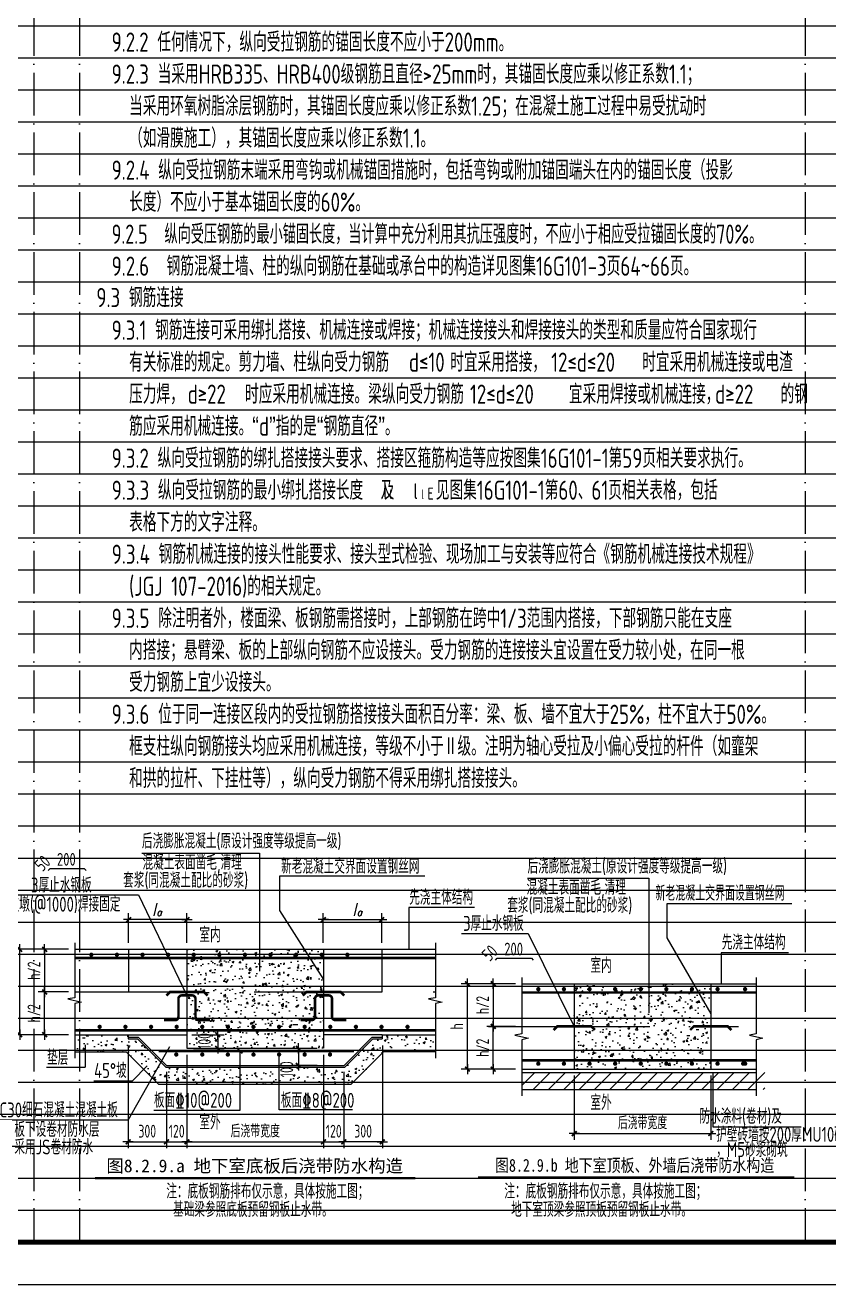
# Model space of a CAD drawing. Extents: x 826826 to 1642106, y -156213 to 399140.
# Drawn here: x 894779 to 913611, y 295942 to 325455 of the extents above; entities that cross this region are included whole.
import ezdxf
from ezdxf.enums import TextEntityAlignment as Align

# ---------------------------------------------------------------- set-up
doc = ezdxf.new("R2010")
doc.units = 0
doc.header["$LTSCALE"] = 1000
for name, pattern in [('D1', [14, 10, -2, 0, -2]), ('D3轴线点划线', [18.5, 12, -3, 0.5, -3]), ('H3普通虚线', [4.2, 3, -1.2])]:
    doc.linetypes.add(name, pattern=pattern)
doc.layers.get('0').update_dxf_attribs({"linetype": 'CONTINUOUS'})
doc.layers.get('DEFPOINTS').update_dxf_attribs({"linetype": 'CONTINUOUS'})
for name, color, linetype in [('C-SHET-TTLB', 11, 'CONTINUOUS'), ('S-DETL-AXIS', 8, 'D3轴线点划线'), ('S-DETL-DIM', 151, 'CONTINUOUS'), ('S-DETL-HATCH', 253, 'CONTINUOUS'), ('S-DETL-LINE1', 2, 'CONTINUOUS'), ('S-DETL-RBAR', 1, 'CONTINUOUS'), ('S-DETL-TEXT', 7, 'CONTINUOUS')]:
    doc.layers.add(name, color=color, linetype=linetype)
doc.layers.add('S-1-TEXT', color=7, linetype='CONTINUOUS', lineweight=18)
doc.layers.add('S-1-修改', color=23, linetype='CONTINUOUS', lineweight=18)
doc.styles.add('ita', font='italic.shx', dxfattribs={"width": 0.9, "bigfont": 'tssdchn.shx'})
doc.styles.add('TS', font='tssdeng.shx', dxfattribs={"width": 0.7, "bigfont": 'tssdchn.shx'})
doc.styles.add('华文行楷', font='tssdeng.shx', dxfattribs={"width": 0.75, "height": 350, "bigfont": 'hztxt.shx'})
doc.styles.add('黑体', font='simhei.ttf')
doc.dimstyles.new('DIM25', dxfattribs={"dimtxt": 300, "dimasz": 0.8, "dimexe": 150, "dimexo": 150, "dimgap": 100, "dimtad": 1, "dimdec": 0, "dimlfac": 0.25, "dimrnd": 1, "dimzin": 0, "dimdsep": 46, "dimtxsty": 'TS', "dimblk": '_DIMX', "dimcen": 0, "dimclrd": 256, "dimclre": 256, "dimclrt": 43, "dimadec": 1, "dimazin": 0, "dimtfac": 1, "dimtdec": 0, "dimtix": 1, "dimtmove": 2, "dimatfit": 3, "dimldrblk": 'ARCHTICK', "dimfxl": 0, "dimtolj": 1, "dimtzin": 1, "dimarcsym": 0})
pattern_1 = [(50, (-752752.7, 169399.3), (455.46167, -39.84771), [47.625, -523.875]), (355, (-752752.7, 169399.3), (-88.10706, 477.64161), [38.1, -419.1]), (100.451, (-752714.76, 169395.97), (367.35625, 437.79172), [40.475, -445.225]), (46.1842, (-752752.7, 169526.3), (677.6976, -105.10582), [71.4375, -785.8125]), (96.6356, (-752696.24, 169517.53), (593.51059, 618.5639), [60.7125, -667.8375]), (351.184, (-752752.7, 169526.3), (593.5115, 618.5628), [57.15, -628.65]), (21, (-752689.2, 169494.54), (379.0372, -255.6638), [47.625, -523.875]), (326, (-752689.2, 169494.54), (154.50507, 460.46992), [38.1, -419.1]), (71.4514, (-752657.63, 169473.24), (533.54123, 204.80714), [40.475, -445.225]), (37.5, (-752752.71, 169399.3), (7.721508, 211.387597), [0, -414.02, 0, -425.45, 0, -420.6875]), (7.5, (-752752.71, 169399.3), (167.049156, 250.451437), [0, -242.57, 0, -404.495, 0, -160.3375]), (327.5, (-752894.32, 169399.3), (338.976488, -14.32186), [0, -158.75, 0, -495.3, 0, -657.225]), (317.5, (-752957.82, 169399.3), (370.322953, 63.56623), [0, -206.375, 0, -328.93, 0, -466.725])]

# ---------------------------------------------------------------- blocks, each defined once
blk = doc.blocks.new('_DIMX')
blk.add_line((-150, 0), (150, 0))
at = {"const_width": 50}
blk.add_lwpolyline([(-70, -70), (70, 70)], dxfattribs=at)
blk = doc.blocks.new('*D948')
at = {"layer": 'DEFPOINTS', "color": 0}
for p in [(905142, 302996), (906416, 302996), (906416, 300996)]:
    blk.add_point(p, dxfattribs=at)
at = {"layer": 'S-DETL-DIM', "lineweight": -2}
for p, q in [((906266, 302996), (904992, 302996)), ((905142, 300997), (905142, 302996)), ((906266, 300996), (904992, 300996))]:
    blk.add_line(p, q, dxfattribs=at)
at = {"layer": 'S-DETL-DIM', "lineweight": -2, "xscale": 0.8, "yscale": 0.8, "zscale": 0.8}
for p, rotation in [((905142, 302996), 90), ((905142, 300996), 270)]:
    blk.add_blockref('_DIMX', p, dxfattribs=dict(at, rotation=rotation))
at = {"layer": 'S-DETL-DIM', "color": 43, "insert": (904892, 301996), "char_height": 300, "attachment_point": 5, "rotation": 90, "style": 'TS'}
blk.add_mtext('\\A1;h', dxfattribs=at)
blk = doc.blocks.new('_ArchTick')
at = {"color": 0, "linetype": 'ByBlock', "const_width": 0.15}
blk.add_lwpolyline([(-0.5, -0.5), (0.5, 0.5)], dxfattribs=at)
blk = doc.blocks.new('*D949')
at = {"layer": 'DEFPOINTS', "color": 0}
for p in [(907646, 300996), (910846, 300996), (910846, 299486)]:
    blk.add_point(p, dxfattribs=at)
at = {"layer": 'S-DETL-DIM', "lineweight": -2}
for p, q in [((907646, 300846), (907646, 299336)), ((910846, 300846), (910846, 299336)), ((907646, 299486), (910845, 299486))]:
    blk.add_line(p, q, dxfattribs=at)
at = {"layer": 'S-DETL-DIM', "lineweight": -2, "xscale": 0.8, "yscale": 0.8, "zscale": 0.8, "rotation": 180}
blk.add_blockref('_DIMX', (907646, 299486), dxfattribs=at)
at = {"layer": 'S-DETL-DIM', "lineweight": -2, "xscale": 0.8, "yscale": 0.8, "zscale": 0.8}
blk.add_blockref('_DIMX', (910846, 299486), dxfattribs=at)
at = {"layer": 'S-DETL-DIM', "color": 43, "insert": (909246, 299736), "char_height": 300, "attachment_point": 5, "style": 'TS'}
blk.add_mtext('\\A1;后浇带宽度', dxfattribs=at)
blk = doc.blocks.new('*D950')
at = {"layer": 'DEFPOINTS', "color": 0}
for p in [(906416, 302996), (905747, 301996), (906416, 301996)]:
    blk.add_point(p, dxfattribs=at)
at = {"layer": 'S-DETL-DIM', "lineweight": -2}
for p, q in [((906266, 302996), (905597, 302996)), ((905747, 302996), (905747, 301997)), ((906266, 301996), (905597, 301996))]:
    blk.add_line(p, q, dxfattribs=at)
at = {"layer": 'S-DETL-DIM', "lineweight": -2, "xscale": 0.8, "yscale": 0.8, "zscale": 0.8}
for p, rotation in [((905747, 302996), 90), ((905747, 301996), 270)]:
    blk.add_blockref('_DIMX', p, dxfattribs=dict(at, rotation=rotation))
at = {"layer": 'S-DETL-DIM', "color": 43, "insert": (905497, 302496), "char_height": 300, "attachment_point": 5, "rotation": 90, "style": 'TS'}
blk.add_mtext('\\A1;h/2', dxfattribs=at)
blk = doc.blocks.new('*D951')
at = {"layer": 'DEFPOINTS', "color": 0}
for p in [(905747, 301996), (906416, 301996), (906416, 300996)]:
    blk.add_point(p, dxfattribs=at)
at = {"layer": 'S-DETL-DIM', "lineweight": -2}
for p, q in [((906266, 301996), (905597, 301996)), ((905747, 300997), (905747, 301996)), ((906266, 300996), (905597, 300996))]:
    blk.add_line(p, q, dxfattribs=at)
at = {"layer": 'S-DETL-DIM', "lineweight": -2, "xscale": 0.8, "yscale": 0.8, "zscale": 0.8}
for p, rotation in [((905747, 301996), 90), ((905747, 300996), 270)]:
    blk.add_blockref('_DIMX', p, dxfattribs=dict(at, rotation=rotation))
at = {"layer": 'S-DETL-DIM', "color": 43, "insert": (905497, 301496), "char_height": 300, "attachment_point": 5, "rotation": 90, "style": 'TS'}
blk.add_mtext('\\A1;h/2', dxfattribs=at)
blk = doc.blocks.new('*D952')
at = {"layer": 'DEFPOINTS', "color": 0}
for p in [(903148, 301703), (902248, 301083), (902248, 299292)]:
    blk.add_point(p, dxfattribs=at)
at = {"layer": 'S-DETL-DIM', "lineweight": -2}
for p, q in [((903148, 301553), (903148, 299142)), ((902248, 300933), (902248, 299142)), ((903147, 299292), (902249, 299292))]:
    blk.add_line(p, q, dxfattribs=at)
at = {"layer": 'S-DETL-DIM', "lineweight": -2, "xscale": 0.8, "yscale": 0.8, "zscale": 0.8, "rotation": 180}
blk.add_blockref('_DIMX', (902248, 299292), dxfattribs=at)
at = {"layer": 'S-DETL-DIM', "lineweight": -2, "xscale": 0.8, "yscale": 0.8, "zscale": 0.8}
blk.add_blockref('_DIMX', (903148, 299292), dxfattribs=at)
at = {"layer": 'S-DETL-DIM', "color": 43, "insert": (902698, 299542), "char_height": 300, "attachment_point": 5, "style": 'TS'}
blk.add_mtext('\\A1;300', dxfattribs=at)
blk = doc.blocks.new('*D953')
at = {"layer": 'DEFPOINTS', "color": 0}
for p in [(903133, 304498), (901765, 303803), (903133, 303803)]:
    blk.add_point(p, dxfattribs=at)
at = {"layer": 'S-DETL-DIM', "lineweight": -2}
for p, q in [((901765, 303953), (901765, 304648)), ((903133, 303953), (903133, 304648)), ((901766, 304498), (903132, 304498))]:
    blk.add_line(p, q, dxfattribs=at)
at = {"layer": 'S-DETL-DIM', "lineweight": -2, "xscale": 0.8, "yscale": 0.8, "zscale": 0.8, "rotation": 180}
blk.add_blockref('_DIMX', (901765, 304498), dxfattribs=at)
at = {"layer": 'S-DETL-DIM', "lineweight": -2, "xscale": 0.8, "yscale": 0.8, "zscale": 0.8}
blk.add_blockref('_DIMX', (903133, 304498), dxfattribs=at)
blk = doc.blocks.new('*D954')
at = {"layer": 'DEFPOINTS', "color": 0}
for p in [(897190, 301703), (898088, 301083), (898088, 299292)]:
    blk.add_point(p, dxfattribs=at)
at = {"layer": 'S-DETL-DIM', "lineweight": -2}
for p, q in [((897190, 301553), (897190, 299142)), ((898088, 300933), (898088, 299142)), ((897191, 299292), (898088, 299292))]:
    blk.add_line(p, q, dxfattribs=at)
at = {"layer": 'S-DETL-DIM', "lineweight": -2, "xscale": 0.8, "yscale": 0.8, "zscale": 0.8, "rotation": 180}
blk.add_blockref('_DIMX', (897190, 299292), dxfattribs=at)
at = {"layer": 'S-DETL-DIM', "lineweight": -2, "xscale": 0.8, "yscale": 0.8, "zscale": 0.8}
blk.add_blockref('_DIMX', (898088, 299292), dxfattribs=at)
at = {"layer": 'S-DETL-DIM', "color": 43, "insert": (897639, 299542), "char_height": 300, "attachment_point": 5, "style": 'TS'}
blk.add_mtext('\\A1;300', dxfattribs=at)
blk = doc.blocks.new('*D955')
at = {"layer": 'DEFPOINTS', "color": 0}
for p in [(898570, 301803), (898570, 301483), (899290, 301483)]:
    blk.add_point(p, dxfattribs=at)
at = {"layer": 'S-DETL-DIM', "lineweight": -2}
for p, q in [((898720, 301803), (899440, 301803)), ((899290, 301802), (899290, 301484)), ((898720, 301483), (899440, 301483))]:
    blk.add_line(p, q, dxfattribs=at)
at = {"layer": 'S-DETL-DIM', "lineweight": -2, "xscale": 0.8, "yscale": 0.8, "zscale": 0.8}
for p, rotation in [((899290, 301803), 90), ((899290, 301483), 270)]:
    blk.add_blockref('_DIMX', p, dxfattribs=dict(at, rotation=rotation))
at = {"layer": 'S-DETL-DIM', "color": 43, "insert": (898980, 301655), "char_height": 300, "attachment_point": 5, "rotation": 90, "style": 'TS'}
blk.add_mtext('\\A1;100', dxfattribs=at)
blk = doc.blocks.new('*D956')
at = {"layer": 'DEFPOINTS', "color": 0}
for p in [(894651, 303803), (895942, 303803), (895942, 301803)]:
    blk.add_point(p, dxfattribs=at)
at = {"layer": 'S-DETL-DIM', "lineweight": -2}
for p, q in [((895792, 303803), (894501, 303803)), ((894651, 301804), (894651, 303802)), ((895792, 301803), (894501, 301803))]:
    blk.add_line(p, q, dxfattribs=at)
at = {"layer": 'S-DETL-DIM', "lineweight": -2, "xscale": 0.8, "yscale": 0.8, "zscale": 0.8}
for p, rotation in [((894651, 303803), 90), ((894651, 301803), 270)]:
    blk.add_blockref('_DIMX', p, dxfattribs=dict(at, rotation=rotation))
at = {"layer": 'S-DETL-DIM', "color": 43, "insert": (894401, 302803), "char_height": 300, "attachment_point": 5, "rotation": 90, "style": 'TS'}
blk.add_mtext('\\A1;底板厚h', dxfattribs=at)
blk = doc.blocks.new('*D957')
at = {"layer": 'DEFPOINTS', "color": 0}
for p in [(898570, 301483), (901770, 301483), (901770, 299292)]:
    blk.add_point(p, dxfattribs=at)
at = {"layer": 'S-DETL-DIM', "lineweight": -2}
for p, q in [((898570, 301333), (898570, 299142)), ((901770, 301333), (901770, 299142)), ((898571, 299292), (901769, 299292))]:
    blk.add_line(p, q, dxfattribs=at)
at = {"layer": 'S-DETL-DIM', "lineweight": -2, "xscale": 0.8, "yscale": 0.8, "zscale": 0.8, "rotation": 180}
blk.add_blockref('_DIMX', (898570, 299292), dxfattribs=at)
at = {"layer": 'S-DETL-DIM', "lineweight": -2, "xscale": 0.8, "yscale": 0.8, "zscale": 0.8}
blk.add_blockref('_DIMX', (901770, 299292), dxfattribs=at)
at = {"layer": 'S-DETL-DIM', "color": 43, "insert": (900170, 299542), "char_height": 300, "attachment_point": 5, "style": 'TS'}
blk.add_mtext('\\A1;后浇带宽度', dxfattribs=at)
blk = doc.blocks.new('*D958')
at = {"layer": 'DEFPOINTS', "color": 0}
for p in [(895942, 303803), (895233, 302803), (895942, 302803)]:
    blk.add_point(p, dxfattribs=at)
at = {"layer": 'S-DETL-DIM', "lineweight": -2}
for p, q in [((895792, 303803), (895083, 303803)), ((895233, 303802), (895233, 302804)), ((895792, 302803), (895083, 302803))]:
    blk.add_line(p, q, dxfattribs=at)
at = {"layer": 'S-DETL-DIM', "lineweight": -2, "xscale": 0.8, "yscale": 0.8, "zscale": 0.8}
for p, rotation in [((895233, 303803), 90), ((895233, 302803), 270)]:
    blk.add_blockref('_DIMX', p, dxfattribs=dict(at, rotation=rotation))
at = {"layer": 'S-DETL-DIM', "color": 43, "insert": (894983, 303303), "char_height": 300, "attachment_point": 5, "rotation": 90, "style": 'TS'}
blk.add_mtext('\\A1;h/2', dxfattribs=at)
blk = doc.blocks.new('*D959')
at = {"layer": 'DEFPOINTS', "color": 0}
for p in [(895233, 302803), (895942, 302803), (895942, 301803)]:
    blk.add_point(p, dxfattribs=at)
at = {"layer": 'S-DETL-DIM', "lineweight": -2}
for p, q in [((895792, 302803), (895083, 302803)), ((895233, 301804), (895233, 302802)), ((895792, 301803), (895083, 301803))]:
    blk.add_line(p, q, dxfattribs=at)
at = {"layer": 'S-DETL-DIM', "lineweight": -2, "xscale": 0.8, "yscale": 0.8, "zscale": 0.8}
for p, rotation in [((895233, 302803), 90), ((895233, 301803), 270)]:
    blk.add_blockref('_DIMX', p, dxfattribs=dict(at, rotation=rotation))
at = {"layer": 'S-DETL-DIM', "color": 43, "insert": (894983, 302303), "char_height": 300, "attachment_point": 5, "rotation": 90, "style": 'TS'}
blk.add_mtext('\\A1;h/2', dxfattribs=at)
blk = doc.blocks.new('*D960')
at = {"layer": 'DEFPOINTS', "color": 0}
for p in [(897202, 304498), (897202, 303803), (898570, 303803)]:
    blk.add_point(p, dxfattribs=at)
at = {"layer": 'S-DETL-DIM', "lineweight": -2}
for p, q in [((897202, 303953), (897202, 304648)), ((898570, 303953), (898570, 304648)), ((898569, 304498), (897203, 304498))]:
    blk.add_line(p, q, dxfattribs=at)
at = {"layer": 'S-DETL-DIM', "lineweight": -2, "xscale": 0.8, "yscale": 0.8, "zscale": 0.8, "rotation": 180}
blk.add_blockref('_DIMX', (897202, 304498), dxfattribs=at)
at = {"layer": 'S-DETL-DIM', "lineweight": -2, "xscale": 0.8, "yscale": 0.8, "zscale": 0.8}
blk.add_blockref('_DIMX', (898570, 304498), dxfattribs=at)
blk = doc.blocks.new('*D969')
at = {"layer": 'DEFPOINTS', "color": 0}
for p in [(901770, 301483), (901180, 301083), (901770, 301083)]:
    blk.add_point(p, dxfattribs=at)
at = {"layer": 'S-DETL-DIM', "lineweight": -2}
for p, q in [((901620, 301483), (901030, 301483)), ((901180, 301482), (901180, 301084)), ((901620, 301083), (901030, 301083))]:
    blk.add_line(p, q, dxfattribs=at)
at = {"layer": 'S-DETL-DIM', "lineweight": -2, "xscale": 0.8, "yscale": 0.8, "zscale": 0.8}
for p, rotation in [((901180, 301483), 90), ((901180, 301083), 270)]:
    blk.add_blockref('_DIMX', p, dxfattribs=dict(at, rotation=rotation))
at = {"layer": 'S-DETL-DIM', "color": 43, "insert": (900905, 300993), "char_height": 300, "attachment_point": 5, "rotation": 90, "style": 'TS'}
blk.add_mtext('\\A1;100', dxfattribs=at)
blk = doc.blocks.new('*D961')
at = {"layer": 'DEFPOINTS', "color": 0}
for p in [(898088, 300643), (898570, 300643), (898570, 299292)]:
    blk.add_point(p, dxfattribs=at)
at = {"layer": 'S-DETL-DIM', "lineweight": -2}
for p, q in [((898088, 300493), (898088, 299142)), ((898570, 300493), (898570, 299142)), ((898088, 299292), (898087, 299292)), ((898088, 299292), (898570, 299292)), ((898571, 299292), (898572, 299292))]:
    blk.add_line(p, q, dxfattribs=at)
at = {"layer": 'S-DETL-DIM', "lineweight": -2, "xscale": 0.8, "yscale": 0.8, "zscale": 0.8}
blk.add_blockref('_DIMX', (898088, 299292), dxfattribs=at)
at = {"layer": 'S-DETL-DIM', "lineweight": -2, "xscale": 0.8, "yscale": 0.8, "zscale": 0.8, "rotation": 180}
blk.add_blockref('_DIMX', (898570, 299292), dxfattribs=at)
at = {"layer": 'S-DETL-DIM', "color": 43, "insert": (898329, 299542), "char_height": 300, "attachment_point": 5, "style": 'TS'}
blk.add_mtext('\\A1;120', dxfattribs=at)
blk = doc.blocks.new('*D962')
at = {"layer": 'DEFPOINTS', "color": 0}
for p in [(901770, 300643), (902248, 300643), (902248, 299292)]:
    blk.add_point(p, dxfattribs=at)
at = {"layer": 'S-DETL-DIM', "lineweight": -2}
for p, q in [((901770, 300493), (901770, 299142)), ((902248, 300493), (902248, 299142)), ((901769, 299292), (901768, 299292)), ((901770, 299292), (902248, 299292)), ((902249, 299292), (902250, 299292))]:
    blk.add_line(p, q, dxfattribs=at)
at = {"layer": 'S-DETL-DIM', "lineweight": -2, "xscale": 0.8, "yscale": 0.8, "zscale": 0.8}
blk.add_blockref('_DIMX', (901770, 299292), dxfattribs=at)
at = {"layer": 'S-DETL-DIM', "lineweight": -2, "xscale": 0.8, "yscale": 0.8, "zscale": 0.8, "rotation": 180}
blk.add_blockref('_DIMX', (902248, 299292), dxfattribs=at)
at = {"layer": 'S-DETL-DIM', "color": 43, "insert": (902009, 299542), "char_height": 300, "attachment_point": 5, "style": 'TS'}
blk.add_mtext('\\A1;120', dxfattribs=at)

msp = doc.modelspace()

# ---------------------------------------------------------------- hatches: boundary and pattern name
at = {"layer": 'S-DETL-HATCH'}
h = msp.add_hatch(dxfattribs=at)
h.set_pattern_fill('AR-CONC', color=256, scale=2.5, style=0)
h.set_pattern_definition(pattern_1)
h.paths.add_polyline_path([(899817.55, 303683.24), (899817.55, 303803.24), (898570.08, 303803.24), (898570.08, 303683.24)])
h.paths.add_polyline_path([(899817.55, 303543.24), (899817.55, 303683.24), (898570.08, 303683.24), (898570.08, 303543.24)])
h.paths.add_polyline_path([(898953.29, 303622.43, -1), (898903.29, 303622.43, -1)], flags=16)
h.paths.add_polyline_path([(899503.29, 303622.43, -1), (899553.29, 303622.43, -1)], flags=16)
h.paths.add_polyline_path([(899817.55, 303803.24), (899817.55, 303683.24), (901429.84, 303683.24), (901360.19, 303803.24)])
h.paths.add_polyline_path([(901511.09, 303543.24), (901429.84, 303683.24), (899817.55, 303683.24), (899817.55, 303543.24)])
h.paths.add_polyline_path([(900153.29, 303622.43, -1), (900103.29, 303622.43, -1)], flags=16)
h.paths.add_polyline_path([(900703.29, 303622.43, -1), (900753.29, 303622.43, -1)], flags=16)
h.paths.add_polyline_path([(901303.29, 303622.43, -1), (901353.29, 303622.43, -1)], flags=16)
h.paths.add_polyline_path([(901770.08, 303683.24), (901770.08, 303803.24), (901360.19, 303803.24), (901429.84, 303683.24)])
h.paths.add_polyline_path([(901770.08, 303543.24), (901770.08, 303683.24), (901429.84, 303683.24), (901511.09, 303543.24)])
h.paths.add_polyline_path([(901511.09, 303543.24), (901770.08, 303097.03), (901770.08, 303543.24)], flags=16)
h.paths.add_polyline_path([(901511.09, 303543.24), (898570.08, 303543.24), (898570.08, 302803.24), (901770.08, 302803.24), (901770.08, 303097.03)])
h.paths.add_polyline_path([(898570.08, 302803.24), (898570.08, 302063.24), (901770.08, 302063.24), (901770.08, 302803.24)])
h.paths.add_polyline_path([(901770.08, 301923.24), (901770.08, 302063.24), (898570.08, 302063.24), (898570.08, 301923.24)])
h.paths.add_polyline_path([(899503.29, 301986.54, -1), (899553.29, 301986.54, -1)], flags=16)
h.paths.add_polyline_path([(898953.29, 301986.54, -1), (898903.29, 301986.54, -1)], flags=16)
h.paths.add_polyline_path([(900103.29, 301986.54, -1), (900153.29, 301986.54, -1)], flags=16)
h.paths.add_polyline_path([(900703.29, 301986.54, -1), (900753.29, 301986.54, -1)], flags=16)
h.paths.add_polyline_path([(901303.29, 301986.54, -1), (901353.29, 301986.54, -1)], flags=16)
h.paths.add_polyline_path([(901770.08, 301483.24), (901770.08, 301923.24), (898570.08, 301923.24), (898570.08, 301483.24)])
h = msp.add_hatch(dxfattribs=at)
h.set_pattern_fill('AR-CONC', color=256, scale=2.5, style=0)
h.set_pattern_definition([(50, (-756480.2, 169270.54), (455.46167, -39.84771), [47.625, -523.875]), (355, (-756480.2, 169270.54), (-88.10706, 477.64161), [38.1, -419.1]), (100.451, (-756442.23, 169267.2), (367.35625, 437.79172), [40.475, -445.225]), (46.1842, (-756480.2, 169397.54), (677.6976, -105.10582), [71.4375, -785.8125]), (96.6356, (-756423.7, 169388.8), (593.51059, 618.5639), [60.7125, -667.8375]), (351.184, (-756480.2, 169397.54), (593.5115, 618.5628), [57.15, -628.65]), (21, (-756416.7, 169365.8), (379.0372, -255.6638), [47.625, -523.875]), (326, (-756416.7, 169365.8), (154.50507, 460.46992), [38.1, -419.1]), (71.4514, (-756385.1, 169344.5), (533.54123, 204.80714), [40.475, -445.225]), (37.5, (-756480.19, 169270.54), (7.721508, 211.387597), [0, -414.02, 0, -425.45, 0, -420.6875]), (7.5, (-756480.19, 169270.54), (167.049156, 250.451437), [0, -242.57, 0, -404.495, 0, -160.3375]), (327.5, (-756621.79, 169270.54), (338.976488, -14.32186), [0, -158.75, 0, -495.3, 0, -657.225]), (317.5, (-756685.3, 169270.54), (370.322953, 63.56623), [0, -206.375, 0, -328.93, 0, -466.725])])
h.paths.add_polyline_path([(907705.51, 302116.4), (907705.51, 301996.4), (910785.51, 301996.4), (910785.51, 302116.4), (910845.51, 302116.4), (910845.51, 302736.4), (907645.51, 302736.4), (907645.51, 302116.4)])
h.paths.add_polyline_path([(907705.51, 301996.4), (907705.51, 301876.4), (907645.51, 301876.4), (907645.51, 301256.4), (910845.51, 301256.4), (910845.51, 301876.4), (910785.51, 301876.4), (910785.51, 301996.4)])
h.paths.add_polyline_path([(910845.51, 301116.4), (910845.51, 301256.4), (907645.51, 301256.4), (907645.51, 301116.4)])
h.paths.add_polyline_path([(908578.72, 301179.7, -1), (908628.72, 301179.7, -1)], flags=16)
h.paths.add_polyline_path([(908028.72, 301179.7, -1), (907978.72, 301179.7, -1)], flags=16)
h.paths.add_polyline_path([(909178.72, 301179.7, -1), (909228.72, 301179.7, -1)], flags=16)
h.paths.add_polyline_path([(909778.72, 301179.7, -1), (909828.72, 301179.7, -1)], flags=16)
h.paths.add_polyline_path([(910378.72, 301179.7, -1), (910428.72, 301179.7, -1)], flags=16)
h.paths.add_polyline_path([(907645.51, 301116.4), (907645.51, 300996.4), (910845.51, 300996.4), (910845.51, 301116.4)])
h.paths.add_polyline_path([(907645.51, 302876.4), (907645.51, 302736.4), (910845.51, 302736.4), (910845.51, 302876.4)])
h.paths.add_polyline_path([(909228.72, 302815.59, -1), (909178.72, 302815.59, -1)], flags=16)
h.paths.add_polyline_path([(909778.72, 302815.59, -1), (909828.72, 302815.59, -1)], flags=16)
h.paths.add_polyline_path([(908628.72, 302815.59, -1), (908578.72, 302815.59, -1)], flags=16)
h.paths.add_polyline_path([(910378.72, 302815.59, -1), (910428.72, 302815.59, -1)], flags=16)
h.paths.add_polyline_path([(908028.72, 302815.59, -1), (907978.72, 302815.59, -1)], flags=16)
h.paths.add_polyline_path([(910845.51, 302876.4), (910845.51, 302996.4), (907645.51, 302996.4), (907645.51, 302876.4)])
h = msp.add_hatch(dxfattribs=at)
h.set_pattern_fill('AR-CONC', color=256, scale=2.5, style=0)
h.set_pattern_definition(pattern_1)
h.paths.add_polyline_path([(897597.98, 300951.34), (897849.57, 301265.44), (897411.76, 301703.24), (897190.08, 301703.24), (897190.08, 301803.24), (895941.75, 301803.24), (895941.75, 301403.24), (897146.08, 301403.24)])
h.paths.add_polyline_path([(898071.76, 301043.24), (897849.57, 301265.44), (897597.98, 300951.34), (897906.08, 300643.24), (902414.08, 300643.24), (903174.08, 301403.24), (904393.18, 301403.24), (904393.18, 301803.24), (903147.7, 301803.24), (903147.7, 301703.24), (902928.39, 301703.24), (902268.39, 301043.24)])
h = msp.add_hatch(dxfattribs=at)
h.set_pattern_fill('ANSI31', color=256, scale=80, style=0)
h.set_pattern_definition([(45, (-163920.42, 437579.18), (-179.60512, 179.60512), [])])
h.paths.add_polyline_path([(912114.25, 300516.4), (912114.25, 300916.4), (907146.95, 300916.4), (906962.29, 300516.4)])
h.paths.add_polyline_path([(906416.18, 300916.4), (906416.18, 300516.4), (906962.29, 300516.4), (907146.95, 300916.4)])

# ---------------------------------------------------------------- linework, layer by layer
at = {"layer": 'C-SHET-TTLB'}
msp.add_lwpolyline([(940898.73, 355342.46), (940898.73, 295942.46), (856798.73, 295942.46), (856798.73, 355342.46)], close=True, dxfattribs=at)
at = {"layer": 'C-SHET-TTLB', "const_width": 120}
msp.add_lwpolyline([(858638.73, 354342.46), (939898.73, 354342.46), (939898.73, 296942.46), (858638.73, 296942.46)], close=True, dxfattribs=at)
at = {"layer": 'DEFPOINTS', "color": 252, "linetype": 'D1', "ltscale": 0.1}
for p, q in [((894982.73, 350942.46), (894982.73, 296942.46)), ((896054.73, 350942.46), (896054.73, 296942.46)), ((913054.73, 350942.46), (913054.73, 296942.46))]:
    msp.add_line(p, q, dxfattribs=at)
at = {"layer": 'DEFPOINTS', "color": 252}
for p, q in [((858638.73, 325442.46), (932898.73, 325442.46)), ((858638.73, 324692.46), (932898.73, 324692.46)), ((858638.73, 323942.46), (932898.73, 323942.46)), ((858638.73, 323192.46), (932898.73, 323192.46)), ((858638.73, 322442.46), (932898.73, 322442.46)), ((858638.73, 321692.46), (932898.73, 321692.46)), ((858638.73, 320942.46), (932898.73, 320942.46)), ((858638.73, 320192.46), (932898.73, 320192.46)), ((858638.73, 319442.46), (932898.73, 319442.46)), ((858638.73, 318692.46), (932898.73, 318692.46)), ((858638.73, 317942.46), (932898.73, 317942.46)), ((858638.73, 317192.46), (932898.73, 317192.46)), ((858638.73, 316442.46), (932898.73, 316442.46)), ((858638.73, 315692.46), (932898.73, 315692.46)), ((858638.73, 314942.46), (932898.73, 314942.46)), ((858638.73, 314192.46), (932898.73, 314192.46)), ((858638.73, 313442.46), (932898.73, 313442.46)), ((858638.73, 312692.46), (932898.73, 312692.46)), ((858638.73, 311942.46), (932898.73, 311942.46)), ((858638.73, 311192.46), (932898.73, 311192.46)), ((858638.73, 310442.46), (932898.73, 310442.46)), ((858638.73, 309692.46), (932898.73, 309692.46)), ((858638.73, 308942.46), (932898.73, 308942.46)), ((858638.73, 308192.46), (932898.73, 308192.46)), ((858638.73, 307442.46), (932898.73, 307442.46)), ((858638.73, 306692.46), (932898.73, 306692.46)), ((858638.73, 305942.46), (932898.73, 305942.46)), ((858638.73, 305192.46), (932898.73, 305192.46)), ((858638.73, 304442.46), (932898.73, 304442.46)), ((858638.73, 303692.46), (932898.73, 303692.46)), ((858638.73, 302942.46), (932898.73, 302942.46)), ((858638.73, 302192.46), (932898.73, 302192.46)), ((858638.73, 301442.46), (932898.73, 301442.46)), ((858638.73, 300692.46), (932898.73, 300692.46)), ((858638.73, 299942.46), (932898.73, 299942.46)), ((858638.73, 299192.46), (932898.73, 299192.46)), ((858638.73, 298442.46), (932898.73, 298442.46)), ((858638.73, 297692.46), (932898.73, 297692.46))]:
    msp.add_line(p, q, dxfattribs=at)
at = {"layer": 'S-DETL-AXIS', "linetype": 'H3普通虚线'}
for p, q in [((897202.22, 303803.24), (897202.22, 302803.24)), ((898570.08, 303803.24), (898570.08, 301483.24)), ((901770.08, 303803.24), (901770.08, 301483.24)), ((903132.7, 303803.24), (903132.7, 302803.24)), ((907645.51, 302996.4), (907645.51, 300996.4)), ((910845.51, 302996.4), (910845.51, 300996.4)), ((895941.75, 302803.24), (904393.18, 302803.24)), ((906416.18, 301996.4), (911491.15, 301996.4)), ((897190.08, 301803.24), (898570.08, 301803.24)), ((903147.7, 301803.24), (901770.08, 301803.24)), ((898570.08, 301483.24), (901770.08, 301483.24))]:
    msp.add_line(p, q, dxfattribs=at)
at = {"layer": 'S-DETL-DIM'}
for p, q in [((895941.75, 303953.24), (895941.75, 302666.32)), ((904393.18, 303953.24), (904393.18, 302666.32)), ((906416.18, 303146.4), (906416.18, 301819.48)), ((911911.64, 303146.4), (911911.64, 301819.48)), ((895941.75, 302666.32), (895778.75, 302639.32)), ((895778.75, 302639.32), (896097.57, 302567.17)), ((896097.57, 302567.17), (895941.75, 302530.28)), ((895941.75, 302530.28), (895941.75, 301253.24)), ((904393.18, 302666.32), (904230.18, 302639.32)), ((904230.18, 302639.32), (904549, 302567.17)), ((904549, 302567.17), (904393.18, 302530.28)), ((904393.18, 302530.28), (904393.18, 301253.24)), ((905635.82, 301996.4), (906416.18, 301996.4)), ((906416.18, 301819.48), (906253.18, 301792.48)), ((906253.18, 301792.48), (906572, 301720.32)), ((906572, 301720.32), (906416.18, 301683.43)), ((906416.18, 301683.43), (906416.18, 300366.4)), ((911911.64, 301819.48), (911748.64, 301792.48)), ((911748.64, 301792.48), (912067.46, 301720.32)), ((912067.46, 301720.32), (911911.64, 301683.43)), ((911911.64, 301683.43), (911911.64, 300366.4))]:
    msp.add_line(p, q, dxfattribs=at)
at = {"layer": 'S-DETL-LINE1'}
for p, q in [((895941.75, 303803.24), (904393.18, 303803.24)), ((906416.18, 302996.4), (911911.64, 302996.4)), ((895941.75, 301803.24), (897190.08, 301803.24)), ((897190.08, 301803.24), (897190.08, 301703.24)), ((897190.08, 301743.24), (897428.33, 301743.24)), ((897190.08, 301703.24), (897411.76, 301703.24)), ((897411.76, 301703.24), (898071.76, 301043.24)), ((897428.33, 301743.24), (898088.33, 301083.24)), ((902911.82, 301743.24), (902251.82, 301083.24)), ((902928.39, 301703.24), (902268.39, 301043.24)), ((902911.82, 301743.24), (903147.7, 301743.24)), ((902928.39, 301703.24), (903147.7, 301703.24)), ((903147.7, 301803.24), (903147.7, 301703.24)), ((903147.7, 301803.24), (904393.18, 301803.24)), ((895941.75, 301403.24), (897146.08, 301403.24)), ((897146.08, 301403.24), (897906.08, 300643.24)), ((903174.08, 301403.24), (902414.08, 300643.24)), ((904393.18, 301403.24), (903174.08, 301403.24)), ((898071.76, 301043.24), (902268.39, 301043.24)), ((898088.33, 301083.24), (902251.82, 301083.24)), ((906416.18, 300996.4), (911911.64, 300996.4)), ((906416.18, 300916.4), (911911.64, 300916.4)), ((897906.08, 300643.24), (902414.08, 300643.24)), ((906416.18, 300516.4), (911911.64, 300516.4))]:
    msp.add_line(p, q, dxfattribs=at)
at = {"layer": 'S-DETL-RBAR', "color": 1}
for points in [[(895318.98, 305653.1), (895361.4, 305695.53), (896161.4, 305695.53), (896203.83, 305653.1)], [(905800.17, 303550.59), (905842.59, 303593.02), (906642.59, 303593.02), (906685.02, 303550.59)]]:
    msp.add_lwpolyline(points, dxfattribs=at)
at = {"layer": 'S-DETL-RBAR', "color": 1, "const_width": 50}
for points in [[(896303.29, 303676.54, 1), (896353.29, 303676.54, 1)], [(896903.29, 303676.54, 1), (896953.29, 303676.54, 1)], [(897503.29, 303676.54, 1), (897553.29, 303676.54, 1)], [(898103.29, 303676.54, 1), (898153.29, 303676.54, 1)], [(898703.29, 303676.54, 1), (898753.29, 303676.54, 1)], [(899303.29, 303676.54, 1), (899353.29, 303676.54, 1)], [(899903.29, 303676.54, 1), (899953.29, 303676.54, 1)], [(900503.29, 303676.54, 1), (900553.29, 303676.54, 1)], [(901103.29, 303676.54, 1), (901153.29, 303676.54, 1)], [(901703.29, 303676.54, 1), (901753.29, 303676.54, 1)], [(902303.29, 303676.54, 1), (902353.29, 303676.54, 1)], [(906777.72, 302869.7, 1), (906827.72, 302869.7, 1)], [(907378.72, 302869.7, 1), (907428.72, 302869.7, 1)], [(907978.72, 302869.7, 1), (908028.72, 302869.7, 1)], [(908578.72, 302869.7, 1), (908628.72, 302869.7, 1)], [(909178.72, 302869.7, 1), (909228.72, 302869.7, 1)], [(909778.72, 302869.7, 1), (909828.72, 302869.7, 1)], [(910378.72, 302869.7, 1), (910428.72, 302869.7, 1)], [(910978.72, 302869.7, 1), (911028.72, 302869.7, 1)], [(911624.37, 302869.7, 1), (911674.37, 302869.7, 1)], [(896498.04, 301986.54, 1), (896548.04, 301986.54, 1)], [(897103.29, 301986.54, 1), (897153.29, 301986.54, 1)], [(897703.29, 301986.54, 1), (897753.29, 301986.54, 1)], [(898303.29, 301986.54, 1), (898353.29, 301986.54, 1)], [(898903.29, 301986.54, 1), (898953.29, 301986.54, 1)], [(899503.29, 301986.54, 1), (899553.29, 301986.54, 1)], [(900103.29, 301986.54, 1), (900153.29, 301986.54, 1)], [(900703.29, 301986.54, 1), (900753.29, 301986.54, 1)], [(901303.29, 301986.54, 1), (901353.29, 301986.54, 1)], [(901903.29, 301986.54, 1), (901953.29, 301986.54, 1)], [(902503.29, 301986.54, 1), (902553.29, 301986.54, 1)], [(903103.29, 301986.54, 1), (903153.29, 301986.54, 1)], [(903712.98, 301986.54, 1), (903762.98, 301986.54, 1)], [(898294.01, 301337.26, 1), (898344.01, 301337.26, 1)], [(898903.29, 301337.26, 1), (898953.29, 301337.26, 1)], [(899503.29, 301337.26, 1), (899553.29, 301337.26, 1)], [(900103.29, 301337.26, 1), (900153.29, 301337.26, 1)], [(900703.29, 301337.26, 1), (900753.29, 301337.26, 1)], [(901303.29, 301337.26, 1), (901353.29, 301337.26, 1)], [(901897.34, 301337.26, 1), (901947.34, 301337.26, 1)], [(906777.72, 301123.1, -1), (906827.72, 301123.1, -1)], [(907378.72, 301123.1, -1), (907428.72, 301123.1, -1)], [(907978.72, 301123.1, -1), (908028.72, 301123.1, -1)], [(908578.72, 301123.1, -1), (908628.72, 301123.1, -1)], [(909178.72, 301123.1, -1), (909228.72, 301123.1, -1)], [(909778.72, 301123.1, -1), (909828.72, 301123.1, -1)], [(910378.72, 301123.1, -1), (910428.72, 301123.1, -1)], [(910978.72, 301123.1, -1), (911028.72, 301123.1, -1)], [(911578.72, 301123.1, -1), (911628.72, 301123.1, -1)], [(911624.37, 301123.1, -1), (911674.37, 301123.1, -1)]]:
    msp.add_lwpolyline(points, format="xyb", close=True, dxfattribs=at)
at = {"layer": 'S-DETL-RBAR', "color": 1, "const_width": 60}
for points in [[(895941.75, 303599.09), (904393.18, 303599.09)], [(898085.23, 302718.39), (898170.08, 302803.24), (898970.08, 302803.24), (899054.93, 302718.39)], [(901285.23, 302718.39), (901370.08, 302803.24), (902170.08, 302803.24), (902254.93, 302718.39)], [(906416.18, 302792.25), (911911.64, 302792.25)], [(898370.08, 302643.52), (898370.08, 302223.24)], [(898450.08, 302723.52), (898690.08, 302723.52)], [(898770.08, 302643.52), (898770.08, 302223.24)], [(901570.08, 302643.52), (901570.08, 302223.24)], [(901650.08, 302723.52), (901890.08, 302723.52)], [(901970.08, 302643.52), (901970.08, 302223.24)], [(895941.75, 301907.4), (904393.18, 301907.4)], [(898032.77, 302143.24), (898290.08, 302143.24)], [(899107.39, 302143.24), (898850.08, 302143.24)], [(901232.77, 302143.24), (901490.08, 302143.24)], [(902307.39, 302143.24), (902050.08, 302143.24)], [(907160.65, 301911.55), (907245.51, 301996.4), (908045.51, 301996.4), (908130.36, 301911.55)], [(910360.65, 301911.55), (910445.51, 301996.4), (911245.51, 301996.4), (911330.36, 301911.55)], [(897908.25, 301417.95), (902481.78, 301417.95)], [(906416.18, 301200.55), (911911.64, 301200.55)]]:
    msp.add_lwpolyline(points, dxfattribs=at)
for points in [[(898450.08, 302723.52, 0.41421356), (898370.08, 302643.52)], [(898770.08, 302643.52, 0.41421356), (898690.08, 302723.52)], [(901650.08, 302723.52, 0.41421356), (901570.08, 302643.52)], [(901970.08, 302643.52, 0.41421356), (901890.08, 302723.52)], [(898290.08, 302143.24, 0.41421356), (898370.08, 302223.24)], [(898770.08, 302223.24, 0.41421356), (898850.08, 302143.24)], [(901490.08, 302143.24, 0.41421356), (901570.08, 302223.24)], [(901970.08, 302223.24, 0.41421356), (902050.08, 302143.24)]]:
    msp.add_lwpolyline(points, format="xyb", dxfattribs=at)
at = {"layer": 'S-DETL-TEXT'}
for p, q in [((897509.66, 306053.56), (900270.9, 306053.56)), ((900270.9, 306053.56), (900270.9, 303292.49)), ((900737.6, 305514.75), (900737.6, 304715.37)), ((904146.33, 305514.75), (900737.6, 305514.75)), ((906551.33, 305466.63), (909393.35, 305466.63)), ((909393.35, 305466.63), (909393.35, 302316.89)), ((893947.02, 305075.79), (897430.49, 305075.79)), ((897430.49, 305075.79), (898570.08, 302723.52)), ((900737.6, 304715.37), (901770.08, 303097.03)), ((903769.37, 304784.4), (903769.37, 303803.24)), ((905309.57, 304784.4), (903769.37, 304784.4)), ((909813.03, 304868.45), (909813.03, 304069.08)), ((912745.62, 304868.45), (909813.03, 304868.45)), ((905004.35, 304177.35), (906565.46, 304177.35)), ((906565.46, 304177.35), (907645.51, 301996.4)), ((909813.03, 304069.08), (910845.51, 302290.19)), ((911090.04, 303719.91), (911090.04, 302996.4)), ((912668.7, 303719.91), (911090.04, 303719.91)), ((896185.12, 301563.23), (896185.12, 301044.5)), ((897190.08, 299800.53), (898164.53, 301523.16)), ((899812.7, 300032.5), (899812.7, 301417.95)), ((900727.77, 300042.01), (900727.77, 301336.53)), ((895280.07, 301044.5), (896185.12, 301044.5)), ((897293.35, 300722.39), (897640.14, 301069.18)), ((910900.64, 299635.07), (910900.64, 300916.4)), ((896383.29, 300722.39), (897293.35, 300722.39)), ((897790.92, 300032.5), (899812.7, 300032.5)), ((902451.67, 300042.01), (900727.77, 300042.01)), ((897190.71, 299800.53), (894148.47, 299800.53)), ((912838.41, 299635.07), (910900.64, 299635.07))]:
    msp.add_line(p, q, dxfattribs=at)
for points, const_width in [([(899756.7, 301473.95), (899868.7, 301361.95)], 40), ([(896414.99, 298440.52), (903925.16, 298440.52)], 60), ([(905389.23, 298453.28), (912804.6, 298453.28)], 60)]:
    msp.add_lwpolyline(points, dxfattribs=dict(at, const_width=const_width))

# ---------------------------------------------------------------- texts
at = {"layer": 'S-1-TEXT'}
for s, height, style, width, p in [('9.2.2 任何情况下，纵向受拉钢筋的锚固长度不应小于200mm。\x8f', 450, 'TS', 0.75, (896803.78, 324834.89)), ('9.2.3 当采用HRB335、HRB400级钢筋且直径>25mm时，其锚固长度应乘以修正系数1.1；\x8f', 450, 'TS', 0.75, (896803.78, 324084.89)), ('  当采用环氧树脂涂层钢筋时，其锚固长度应乘以修正系数1.25；在混凝土施工过程中易受扰动时', 450, 'TS', 0.75, (896803.78, 323334.89)), ('  （如滑膜施工），其锚固长度应乘以修正系数1.1。', 450, 'TS', 0.75, (896803.78, 322584.89)), ('9.2.4 纵向受拉钢筋末端采用弯钩或机械锚固措施时，包括弯钩或附加锚固端头在内的锚固长度（投影\x8f', 450, 'TS', 0.75, (896803.78, 321834.89)), ('  长度）不应小于基本锚固长度的60%%%。', 450, 'TS', 0.75, (896803.78, 321084.89)), ('9.2.5  纵向受压钢筋的最小锚固长度，当计算中充分利用其抗压强度时，不应小于相应受拉锚固长度的70%%%。 ', 450, 'TS', 0.72, (896803.78, 320334.89)), ('9.2.6  钢筋混凝土墙、柱的纵向钢筋在基础或承台中的构造详见图集16G101-3页64~66页。', 450, 'TS', 0.75, (896803.78, 319584.89)), ('9.3 钢筋连接', 450, 'TS', 0.75, (896446, 318850.06)), ('9.3.1 钢筋连接可采用绑扎搭接、机械连接或焊接；机械连接接头和焊接接头的类型和质量应符合国家现行\x8f', 450, 'TS', 0.75, (896803.78, 318084.89)), ('  有关标准的规定。剪力墙、柱纵向受力钢筋       时宜采用搭接，           时宜采用机械连接或电渣', 450, 'TS', 0.75, (896803.78, 317334.89)), ('  压力焊，       时应采用机械连接。梁纵向受力钢筋            宜采用焊接或机械连接，       的钢', 450, 'TS', 0.75, (896803.78, 316584.89)), ('  筋应采用机械连接。“d”指的是“钢筋直径”。', 450, 'TS', 0.75, (896803.78, 315834.89)), ('9.3.2 纵向受拉钢筋的绑扎搭接接头要求、搭接区箍筋构造等应按图集16G101-1第59页相关要求执行。\x8f', 450, 'TS', 0.75, (896803.78, 315084.89)), ('9.3.3 纵向受拉钢筋的最小绑扎搭接长度  及', 450, 'TS', 0.75, (896805.62, 314334.89)), ('l', 375, '华文行楷', 0.75, (903169.04, 314350.59)), ('l', 375, '华文行楷', 0.75, (903878.18, 314350.59)), ('E', 281.25, 'TS', 0.75, (904207.72, 314338.78)), ('见图集16G101-1第60、61页相关表格，包括', 450, 'TS', 0.75, (904400.86, 314334.89)), ('l', 225, '华文行楷', 0.75, (903311.17, 314353.65)), ('l', 225, '华文行楷', 0.75, (904058.67, 314353.65)), ('  表格下方的文字注释。', 450, 'TS', 0.75, (896803.78, 313584.89)), ('9.3.4 钢筋机械连接的接头性能要求、接头型式检验、现场加工与安装等应符合《钢筋机械连接技术规程》', 450, 'TS', 0.75, (896805.62, 312834.89)), ('  (JGJ 107-2016)的相关规定。', 450, 'TS', 0.75, (896803.78, 312084.89)), ('9.3.5 除注明者外，楼面梁、板钢筋需搭接时，上部钢筋在跨中1/3范围内搭接，下部钢筋只能在支座\x8f', 450, 'TS', 0.75, (896803.78, 311334.89)), ('  内搭接；悬臂梁、板的上部纵向钢筋不应设接头。受力钢筋的连接接头宜设置在受力较小处，在同一根', 450, 'TS', 0.75, (896803.78, 310584.89)), ('  受力钢筋上宜少设接头。', 450, 'TS', 0.75, (896803.78, 309834.89)), ('9.3.6 位于同一连接区段内的受拉钢筋搭接接头面积百分率：梁、板、墙不宜大于25%%%，柱不宜大于50%%%。', 450, 'TS', 0.75, (896803.78, 309084.89)), ('  框支柱纵向钢筋接头均应采用机械连接，等级不小于Ⅱ级。注明为轴心受拉及小偏心受拉的杆件（如韲架', 450, 'TS', 0.75, (896803.78, 308334.89)), ('  和拱的拉杆、下挂柱等），纵向受力钢筋不得采用绑扎搭接接头。', 450, 'TS', 0.75, (896803.78, 307584.89))]:
    msp.add_text(s, height=height, dxfattribs=dict(at, style=style, width=width)).set_placement(p)
at = {"layer": 'S-1-修改', "color": 1, "style": 'TS', "width": 0.75}
for s, p in [('  d≤10', (903360.46, 317334.89)), ('12≤d≤20', (907105.33, 317334.89)), ('d≥22', (898585.15, 316584.89)), ('12≤d≤20', (905201.67, 316584.89)), ('d≥22', (910946.63, 316584.89))]:
    msp.add_text(s, height=450, dxfattribs=at).set_placement(p)
at = {"layer": 'S-DETL-DIM', "style": 'ita', "width": 0.9}
for s, height, p in [('l', 300, (897745.61, 304587.23)), ('l', 300, (902440.03, 304587.23)), ('a', 160, (897859.16, 304590.31)), ('a', 160, (902553.58, 304590.31))]:
    msp.add_text(s, height=height, dxfattribs=at).set_placement(p)
at = {"layer": 'S-DETL-TEXT', "style": 'TS'}
for s, height, width, p in [('后浇膨胀混凝土(原设计强度等级提高一级)', 350, 0.75, (897514.74, 306164.75)), ('200', 300, 0.75, (895523.14, 305761.5)), ('混凝土表面凿毛,清理', 350, 0.75, (897526.54, 305665.4)), ('新老混凝土交界面设置钢丝网', 350, 0.75, (900776.55, 305574.31)), ('后浇膨胀混凝土(原设计强度等级提高一级)', 350, 0.75, (906550, 305577.82)), ('3厚止水钢板', 350, 0.75, (894914.69, 305133.37)), ('套浆(同混凝土配比的砂浆)', 350, 0.75, (897074.34, 305244.02)), ('混凝土表面凿毛,清理', 350, 0.75, (906527.11, 305078.47)), ('先浇主体结构', 350, 0.75, (903778.36, 304845.23)), ('新老混凝土交界面设置钢丝网', 350, 0.7, (909548.51, 304943.03)), ('钢筋支墩(@1000)焊接固定', 350, 0.75, (893891.76, 304684.88)), ('套浆(同混凝土配比的砂浆)', 350, 0.75, (906074.91, 304657.09)), ('3厚止水钢板', 350, 0.75, (905039.88, 304234.94)), ('室内', 350, 0.75, (898860.5, 303967.06)), ('先浇主体结构', 350, 0.75, (911101.52, 303794.57)), ('200', 300, 0.75, (906004.33, 303658.98)), ('室内', 350, 0.75, (908024.56, 303250.65)), ('垫层', 350, 0.75, (895290.6, 301093.2)), ('45%%d坡', 350, 0.75, (896394.12, 300788.02)), ('C30细石混凝土混凝土板', 350, 0.75, (894177.76, 299865.37)), ('室外', 350, 0.75, (908024.56, 300035.13)), ('室外', 350, 0.75, (898860.5, 299578.52)), ('防水涂料(卷材)及', 350, 0.75, (910579.4, 299715.55)), ('板下设卷材防水层', 350, 0.75, (894524.76, 299407.01)), ('护壁砖墙按200厚MU10砖墙 ', 350, 0.75, (910971.37, 299291.13)), ('采用JS卷材防水', 350, 0.75, (894524.76, 298996.59)), ('，M5砂浆砌筑', 350, 0.75, (910971.37, 298935.57)), ('注：底板钢筋排布仅示意，具体按施工图；', 350, 0.75, (898084.67, 297959.72)), ('注：底板钢筋排布仅示意，具体按施工图；', 350, 0.75, (906005.74, 297959.72)), (' 基础梁参照底板预留钢板止水带。', 350, 0.75, (898084.67, 297532.26)), (' 地下室顶梁参照顶板预留钢板止水带。', 350, 0.75, (906005.74, 297532.26))]:
    msp.add_text(s, height=height, dxfattribs=dict(at, width=width)).set_placement(p)
at = {"layer": 'S-DETL-TEXT', "style": 'TS', "width": 0.75}
for p in [(895182.65, 305605.89), (905663.84, 303503.37)]:
    msp.add_text('50', height=300, rotation=45, dxfattribs=at).set_placement(p)
at = {"layer": 'S-DETL-TEXT', "color": 1, "style": 'TS', "width": 0.75}
for s, p in [('板面%%13210@200', (897795.53, 300090.6)), ('板面%%1328@200', (900769.96, 300090.6))]:
    msp.add_text(s, height=350, dxfattribs=at).set_placement(p)
at = {"layer": 'S-DETL-TEXT', "style": '黑体'}
msp.add_text('图8.2.9.a 地下室底板后浇带防水构造', height=300, dxfattribs=at).set_placement((900157.38, 298736.75), align=Align.MIDDLE)
at = {"layer": 'S-DETL-TEXT', "style": '黑体', "width": 0.8}
msp.add_text('图8.2.9.b 地下室顶板、外墙后浇带防水构造', height=300, dxfattribs=at).set_placement((909060, 298749.51), align=Align.MIDDLE)

# ---------------------------------------------------------------- dimensions: what is measured, and where the dimension line sits
at = {"layer": 'S-DETL-DIM'}
for base, p1, p2, text, picture, middle in [((897202.22, 304498.2), (898570.08, 303803.24), (897202.22, 303803.24), ' ', '*D960', (897886.15, 304498.2)), ((898088.33, 299291.53), (897190.08, 301703.24), (898088.33, 301083.24), '300', '*D954', (897639.21, 299541.53)), ((901770.08, 299291.53), (898570.08, 301483.24), (901770.08, 301483.24), '后浇带宽度', '*D957', (900170.08, 299541.53)), ((910845.51, 299485.62), (907645.51, 300996.4), (910845.51, 300996.4), '后浇带宽度', '*D949', (909245.51, 299735.62))]:
    dim = msp.add_linear_dim(base=base, p1=p1, p2=p2, text=text, dimstyle='DIM25', dxfattribs=at)
    dim.commit()
    dim.dimension.update_dxf_attribs({"geometry": picture, "text_midpoint": middle})
for base, p1, p2, angle, text, picture, middle in [((903132.7, 304498.2), (901764.85, 303803.24), (903132.7, 303803.24), 180, ' ', '*D953', (902448.78, 304498.2)), ((894651.13, 303803.24), (895941.75, 301803.24), (895941.75, 303803.24), 90, '底板厚h', '*D956', (894401.13, 302803.24)), ((895232.55, 302803.24), (895941.75, 303803.24), (895941.75, 302803.24), 90, 'h/2', '*D958', (894982.55, 303303.24)), ((905141.9, 302996.4), (906416.18, 300996.4), (906416.18, 302996.4), 90, 'h', '*D948', (904891.9, 301996.4)), ((905747.34, 301996.4), (906416.18, 302996.4), (906416.18, 301996.4), 90, 'h/2', '*D950', (905497.34, 302496.4)), ((895232.55, 302803.24), (895941.75, 301803.24), (895941.75, 302803.24), 90, 'h/2', '*D959', (894982.55, 302303.24)), ((905747.34, 301996.4), (906416.18, 300996.4), (906416.18, 301996.4), 90, 'h/2', '*D951', (905497.34, 301496.4)), ((902248.39, 299291.53), (903147.7, 301703.24), (902248.39, 301083.24), 180, '300', '*D952', (902698.05, 299541.53))]:
    dim = msp.add_linear_dim(base=base, p1=p1, p2=p2, angle=angle, text=text, dimstyle='DIM25', dxfattribs=at)
    dim.commit()
    dim.dimension.update_dxf_attribs({"geometry": picture, "text_midpoint": middle})
dim = msp.add_linear_dim(base=(899290.05, 301483.24), p1=(898570.08, 301803.24), p2=(898570.08, 301483.24), angle=90, text='100', dimstyle='DIM25', dxfattribs=at)
dim.commit()
dim.dimension.update_dxf_attribs({"geometry": '*D955', "text_midpoint": (898980.05, 301654.6), "dimtype": 160})
dim = msp.add_linear_dim(base=(901180.24, 301083.24), p1=(901770.08, 301483.24), p2=(901770.08, 301083.24), angle=90, dimstyle='DIM25', dxfattribs=at)
dim.commit()
dim.dimension.update_dxf_attribs({"geometry": '*D969', "text_midpoint": (900905.24, 300993.22), "dimtype": 160})
for base, p1, p2, picture, middle in [((898570.08, 299291.53), (898088.33, 300643.24), (898570.08, 300643.24), '*D961', (898329.21, 299541.53)), ((902248.39, 299291.53), (901770.08, 300643.24), (902248.39, 300643.24), '*D962', (902009.24, 299541.53))]:
    dim = msp.add_linear_dim(base=base, p1=p1, p2=p2, dimstyle='DIM25', dxfattribs=at)
    dim.commit()
    dim.dimension.update_dxf_attribs({"geometry": picture, "text_midpoint": middle})

doc.saveas('drawing.dxf')
